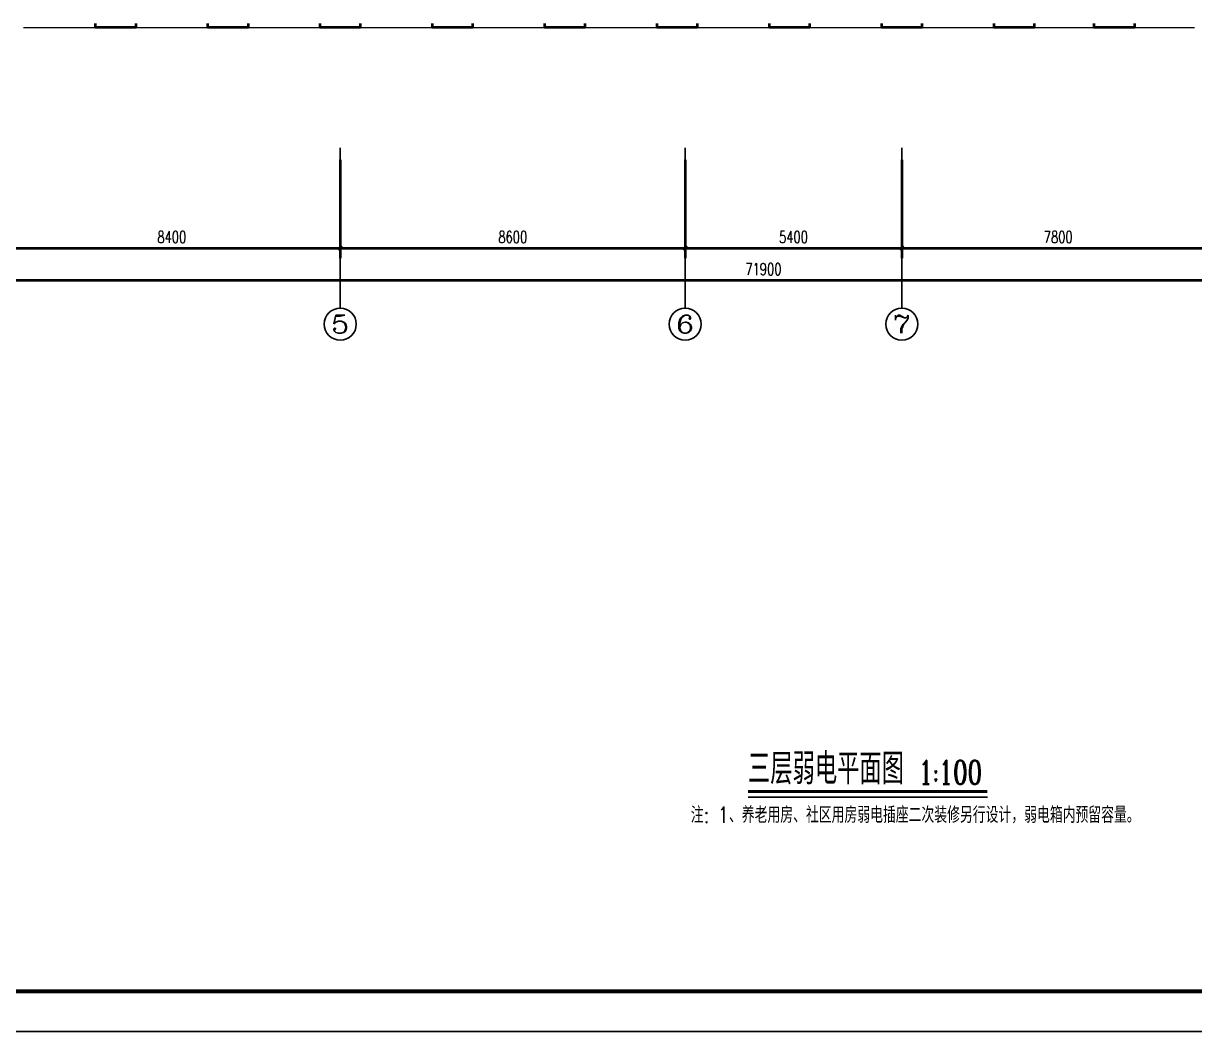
# Model space of a CAD drawing. Extents: x 491024 to 1725648, y 860327 to 1705161.
# Drawn here: x 777031 to 806231, y 993519 to 1018656 of the extents above; entities that cross this region are included whole.
import ezdxf
from ezdxf.enums import TextEntityAlignment as Align

# ---------------------------------------------------------------- set-up
doc = ezdxf.new("R2010")
doc.units = 0
doc.header["$LTSCALE"] = 1000
doc.header["$MEASUREMENT"] = 0
doc.layers.get('Defpoints').update_dxf_attribs({"color": 8})
for name, color, linetype in [('!!DIM-照明', 7, 'Continuous'), ('AXIS', 8, 'Continuous'), ('AXIS_TEXT', 8, 'Continuous'), ('C-AXIS(轴号)', 8, 'Continuous'), ('C-AXIS-T(字)', 8, 'Continuous'), ('DIM_SYMB', 8, 'Continuous'), ('图框', 140, 'Continuous')]:
    doc.layers.add(name, color=color, linetype=linetype)
doc.layers.add('WALL', color=8, linetype='Continuous', lineweight=40)
doc.layers.add('平面-看线', color=8, linetype='Continuous', lineweight=15)
doc.styles.add('_TCH_AXIS', font='COMPLEX', dxfattribs={"bigfont": 'GBCBIG'})
doc.styles.add('_TCH_DIM_T3', font='SIMPLEX', dxfattribs={"width": 0.705882, "bigfont": 'GBCBIG'})
doc.styles.add('_TEL_DIM', font='SIMPLEX', dxfattribs={"width": 0.8, "height": 3.5, "bigfont": 'HZTXT'})
doc.styles.add('COMPLEX', font='COMPLEX')
doc.dimstyles.new('_TCH_ARCH&&100', dxfattribs={"dimtxt": 297.5, "dimasz": 100, "dimexe": 250, "dimexo": 300, "dimgap": 126.25, "dimtad": 1, "dimdec": 0, "dimzin": 0, "dimdsep": 46, "dimtxsty": '_TCH_DIM_T3', "dimblk": 'ARCHTICK', "dimcen": 0.09, "dimclrt": 7, "dimazin": 2, "dimtfac": 1, "dimtdec": 0, "dimtix": 1, "dimtmove": 2, "dimatfit": 3, "dimfxl": 1, "dimtolj": 1, "dimtzin": 0, "dimarcsym": 0})

# ---------------------------------------------------------------- blocks, each defined once
blk = doc.blocks.new('_ArchTick')
at = {"color": 0, "linetype": 'ByBlock', "const_width": 0.4}
blk.add_lwpolyline([(-0.5, -0.5), (0.5, 0.5)], dxfattribs=at)
blk = doc.blocks.new('*D126')
at = {"layer": 'AXIS', "color": 0, "lineweight": -2, "transparency": 16777216}
for p, q in [((1293188, 979639), (1293188, 976389)), ((1365088, 979639), (1365088, 976389)), ((1293188, 976639), (1365088, 976639))]:
    blk.add_line(p, q, dxfattribs=at)
at = {"layer": 'Defpoints', "color": 0, "transparency": 16777216}
for p in [(1293188, 979939), (1365088, 979939), (1365088, 976639)]:
    blk.add_point(p, dxfattribs=at)
at = {"layer": 'AXIS', "color": 0, "lineweight": -2, "transparency": 16777216, "xscale": 100, "yscale": 100, "zscale": 100, "rotation": 180}
blk.add_blockref('_ArchTick', (1293188, 976639), dxfattribs=at)
at = {"layer": 'AXIS', "color": 0, "lineweight": -2, "transparency": 16777216, "xscale": 100, "yscale": 100, "zscale": 100}
blk.add_blockref('_ArchTick', (1365088, 976639), dxfattribs=at)
at = {"layer": 'AXIS', "color": 7, "transparency": 16777216, "insert": (1329138, 976914), "char_height": 297.5, "attachment_point": 5, "style": '_TCH_DIM_T3'}
blk.add_mtext('\\A1;71900', dxfattribs=at)
blk = doc.blocks.new('*D122')
at = {"layer": 'AXIS', "color": 0, "lineweight": -2, "transparency": 16777216}
for p, q in [((1310188, 979639), (1310188, 977189)), ((1318588, 979639), (1318588, 977189)), ((1310188, 977439), (1318588, 977439))]:
    blk.add_line(p, q, dxfattribs=at)
at = {"layer": 'Defpoints', "color": 0, "transparency": 16777216}
for p in [(1310188, 979939), (1318588, 979939), (1318588, 977439)]:
    blk.add_point(p, dxfattribs=at)
at = {"layer": 'AXIS', "color": 0, "lineweight": -2, "transparency": 16777216, "xscale": 100, "yscale": 100, "zscale": 100, "rotation": 180}
blk.add_blockref('_ArchTick', (1310188, 977439), dxfattribs=at)
at = {"layer": 'AXIS', "color": 0, "lineweight": -2, "transparency": 16777216, "xscale": 100, "yscale": 100, "zscale": 100}
blk.add_blockref('_ArchTick', (1318588, 977439), dxfattribs=at)
at = {"layer": 'AXIS', "color": 7, "transparency": 16777216, "insert": (1314388, 977714), "char_height": 297.5, "attachment_point": 5, "style": '_TCH_DIM_T3'}
blk.add_mtext('\\A1;8400', dxfattribs=at)
blk = doc.blocks.new('*D121')
at = {"layer": 'AXIS', "color": 0, "lineweight": -2, "transparency": 16777216}
for p, q in [((1318588, 979639), (1318588, 977189)), ((1327188, 979639), (1327188, 977189)), ((1318588, 977439), (1327188, 977439))]:
    blk.add_line(p, q, dxfattribs=at)
at = {"layer": 'Defpoints', "color": 0, "transparency": 16777216}
for p in [(1318588, 979939), (1327188, 979939), (1327188, 977439)]:
    blk.add_point(p, dxfattribs=at)
at = {"layer": 'AXIS', "color": 0, "lineweight": -2, "transparency": 16777216, "xscale": 100, "yscale": 100, "zscale": 100, "rotation": 180}
blk.add_blockref('_ArchTick', (1318588, 977439), dxfattribs=at)
at = {"layer": 'AXIS', "color": 0, "lineweight": -2, "transparency": 16777216, "xscale": 100, "yscale": 100, "zscale": 100}
blk.add_blockref('_ArchTick', (1327188, 977439), dxfattribs=at)
at = {"layer": 'AXIS', "color": 7, "transparency": 16777216, "insert": (1322888, 977714), "char_height": 297.5, "attachment_point": 5, "style": '_TCH_DIM_T3'}
blk.add_mtext('\\A1;8600', dxfattribs=at)
blk = doc.blocks.new('*D120')
at = {"layer": 'AXIS', "color": 0, "lineweight": -2, "transparency": 16777216}
for p, q in [((1327188, 979639), (1327188, 977189)), ((1332588, 979639), (1332588, 977189)), ((1327188, 977439), (1332588, 977439))]:
    blk.add_line(p, q, dxfattribs=at)
at = {"layer": 'Defpoints', "color": 0, "transparency": 16777216}
for p in [(1327188, 979939), (1332588, 979939), (1332588, 977439)]:
    blk.add_point(p, dxfattribs=at)
at = {"layer": 'AXIS', "color": 0, "lineweight": -2, "transparency": 16777216, "xscale": 100, "yscale": 100, "zscale": 100, "rotation": 180}
blk.add_blockref('_ArchTick', (1327188, 977439), dxfattribs=at)
at = {"layer": 'AXIS', "color": 0, "lineweight": -2, "transparency": 16777216, "xscale": 100, "yscale": 100, "zscale": 100}
blk.add_blockref('_ArchTick', (1332588, 977439), dxfattribs=at)
at = {"layer": 'AXIS', "color": 7, "transparency": 16777216, "insert": (1329888, 977714), "char_height": 297.5, "attachment_point": 5, "style": '_TCH_DIM_T3'}
blk.add_mtext('\\A1;5400', dxfattribs=at)
blk = doc.blocks.new('*D119')
at = {"layer": 'AXIS', "color": 0, "lineweight": -2, "transparency": 16777216}
for p, q in [((1332588, 979639), (1332588, 977189)), ((1340388, 979639), (1340388, 977189)), ((1332588, 977439), (1340388, 977439))]:
    blk.add_line(p, q, dxfattribs=at)
at = {"layer": 'Defpoints', "color": 0, "transparency": 16777216}
for p in [(1332588, 979939), (1340388, 979939), (1340388, 977439)]:
    blk.add_point(p, dxfattribs=at)
at = {"layer": 'AXIS', "color": 0, "lineweight": -2, "transparency": 16777216, "xscale": 100, "yscale": 100, "zscale": 100, "rotation": 180}
blk.add_blockref('_ArchTick', (1332588, 977439), dxfattribs=at)
at = {"layer": 'AXIS', "color": 0, "lineweight": -2, "transparency": 16777216, "xscale": 100, "yscale": 100, "zscale": 100}
blk.add_blockref('_ArchTick', (1340388, 977439), dxfattribs=at)
at = {"layer": 'AXIS', "color": 7, "transparency": 16777216, "insert": (1336488, 977714), "char_height": 297.5, "attachment_point": 5, "style": '_TCH_DIM_T3'}
blk.add_mtext('\\A1;7800', dxfattribs=at)
blk = doc.blocks.new('_AXISO')
blk.add_circle((0, 0), 0.5)
at = {"layer": 'AXIS_TEXT', "style": 'COMPLEX', "width": 1.041667}
blk.add_attdef('A', text='', height=0.56, dxfattribs=at).set_placement((-0.25, -0.28), (0.25, -0.28), align=Align.FIT)
blk = doc.blocks.new('ASDFASDFAHHH')
at = {"layer": 'C-AXIS(轴号)', "color": 8}
for p, q in [((1318587.7, 979939.4), (1318587.7, 975939.4)), ((1327187.7, 979939.4), (1327187.7, 975939.4)), ((1332587.7, 979939.4), (1332587.7, 975939.4))]:
    blk.add_line(p, q, dxfattribs=at)
at = {"layer": 'WALL', "color": 8}
for points in [[(1313487.3, 983039.4), (1313487.3, 982939.4), (1312487.3, 982939.4), (1312487.3, 983039.4)], [(1316287.7, 983039.4), (1316287.7, 982939.4), (1315287.7, 982939.4), (1315287.7, 983039.4)], [(1319087.7, 983039.4), (1319087.7, 982939.4), (1318087.7, 982939.4), (1318087.7, 983039.4)], [(1321887.7, 983039.4), (1321887.7, 982939.4), (1320887.7, 982939.4), (1320887.7, 983039.4)], [(1324687.7, 983039.4), (1324687.7, 982939.4), (1323687.7, 982939.4), (1323687.7, 983039.4)], [(1327487.7, 983039.4), (1327487.7, 982939.4), (1326487.7, 982939.4), (1326487.7, 983039.4)], [(1330287.7, 983039.4), (1330287.7, 982939.4), (1329287.7, 982939.4), (1329287.7, 983039.4)], [(1333087.7, 983039.4), (1333087.7, 982939.4), (1332087.7, 982939.4), (1332087.7, 983039.4)], [(1335887.7, 983039.4), (1335887.7, 982939.4), (1334887.7, 982939.4), (1334887.7, 983039.4)], [(1338387.7, 983039.4), (1338387.7, 982939.4), (1337387.7, 982939.4), (1337387.7, 983039.4)]]:
    blk.add_lwpolyline(points, dxfattribs=at)
at = {"layer": '平面-看线', "color": 8}
for points in [[(1310687.3, 982939.4), (1312487.3, 982939.4)], [(1313487.7, 982939.4), (1315287.7, 982939.4)], [(1316287.7, 982939.4), (1318087.7, 982939.4)], [(1319087.7, 982939.4), (1320887.7, 982939.4)], [(1321887.7, 982939.4), (1323687.7, 982939.4)], [(1324687.7, 982939.4), (1326487.7, 982939.4)], [(1327487.7, 982939.4), (1329287.7, 982939.4)], [(1330287.7, 982939.4), (1332087.7, 982939.4)], [(1333087.7, 982939.4), (1334887.7, 982939.4)], [(1335887.7, 982939.4), (1337387.7, 982939.4)], [(1338387.7, 982939.4), (1339887.7, 982939.4)]]:
    blk.add_lwpolyline(points, dxfattribs=at)
at = {"layer": 'C-AXIS(轴号)', "color": 8}
ref = blk.add_blockref('_AXISO', (1318587.7, 975539.4), dxfattribs=dict(at, xscale=800, yscale=800, zscale=800))
ref.add_attrib('A', '5', dxfattribs={"layer": 'C-AXIS-T(字)', "height": 452.5, "style": '_TCH_AXIS', "width": 1.5}).set_placement((1318361.4, 975313.1), (1318814, 975313.1), align=Align.FIT)
ref = blk.add_blockref('_AXISO', (1327187.7, 975539.4), dxfattribs=dict(at, xscale=800, yscale=800, zscale=800))
ref.add_attrib('A', '6', dxfattribs={"layer": 'C-AXIS-T(字)', "height": 452.5, "style": '_TCH_AXIS', "width": 1.5}).set_placement((1326961.4, 975313.1), (1327414, 975313.1), align=Align.FIT)
ref = blk.add_blockref('_AXISO', (1332587.7, 975539.4), dxfattribs=dict(at, xscale=800, yscale=800, zscale=800))
ref.add_attrib('A', '7', dxfattribs={"layer": 'C-AXIS-T(字)', "height": 452.5, "style": '_TCH_AXIS', "width": 1.5}).set_placement((1332361.4, 975313.1), (1332814, 975313.1), align=Align.FIT)
at = {"layer": 'AXIS', "color": 8}
for p1, p2, distance, picture, middle in [((1293187.7, 979939.4), (1365087.7, 979939.4), -3300, '*D126', (1329137.7, 976914.4)), ((1310187.7, 979939.4), (1318587.7, 979939.4), -2500, '*D122', (1314387.7, 977714.4)), ((1318587.7, 979939.4), (1327187.7, 979939.4), -2500, '*D121', (1322887.7, 977714.4)), ((1327187.7, 979939.4), (1332587.7, 979939.4), -2500, '*D120', (1329887.7, 977714.4)), ((1332587.7, 979939.4), (1340387.7, 979939.4), -2500, '*D119', (1336487.7, 977714.4))]:
    dim = blk.add_aligned_dim(p1=p1, p2=p2, distance=distance, dimstyle='_TCH_ARCH&&100', dxfattribs=at)
    dim.commit()
    dim.dimension.update_dxf_attribs({"geometry": picture, "text_midpoint": middle})

msp = doc.modelspace()

# ---------------------------------------------------------------- linework, layer by layer
at = {"layer": 'DIM_SYMB', "const_width": 70}
msp.add_lwpolyline([(795096.8, 999503.1), (801067, 999503.1)], dxfattribs=at)
at = {"layer": 'DIM_SYMB'}
msp.add_lwpolyline([(795096.8, 999363.1), (801067, 999363.1)], dxfattribs=at)
at = {"layer": '图框'}
msp.add_lwpolyline([(745313, 993518.7), (850413, 993518.7), (850413, 1052918.7), (745313, 1052918.7)], close=True, dxfattribs=at)
at = {"layer": '图框', "const_width": 100}
msp.add_lwpolyline([(747813, 994518.7), (849413, 994518.7), (849413, 1051918.7), (747813, 1051918.7)], close=True, dxfattribs=at)

# ---------------------------------------------------------------- block references
at = {"layer": 'WALL'}
msp.add_blockref('ASDFASDFAHHH', (-533656.7, 35616.7), dxfattribs=at)

# ---------------------------------------------------------------- texts
at = {"layer": '!!DIM-照明', "style": '_TEL_DIM', "width": 0.8}
msp.add_text('注: 1、养老用房、社区用房弱电插座二次装修另行设计，弱电箱内预留容量。', height=400, dxfattribs=at).set_placement((793670.7, 998721.2, 0))
at = {"layer": 'DIM_SYMB', "color": 7, "style": '_TCH_AXIS'}
msp.add_text('三层弱电平面图', height=771.63, dxfattribs=at).set_placement((795096.8, 999685.7))
at = {"layer": 'DIM_SYMB', "color": 7, "style": '_TCH_AXIS', "width": 0.705882}
msp.add_text('1:100', height=595, dxfattribs=at).set_placement((799347, 999685.7))

doc.saveas('drawing.dxf')
